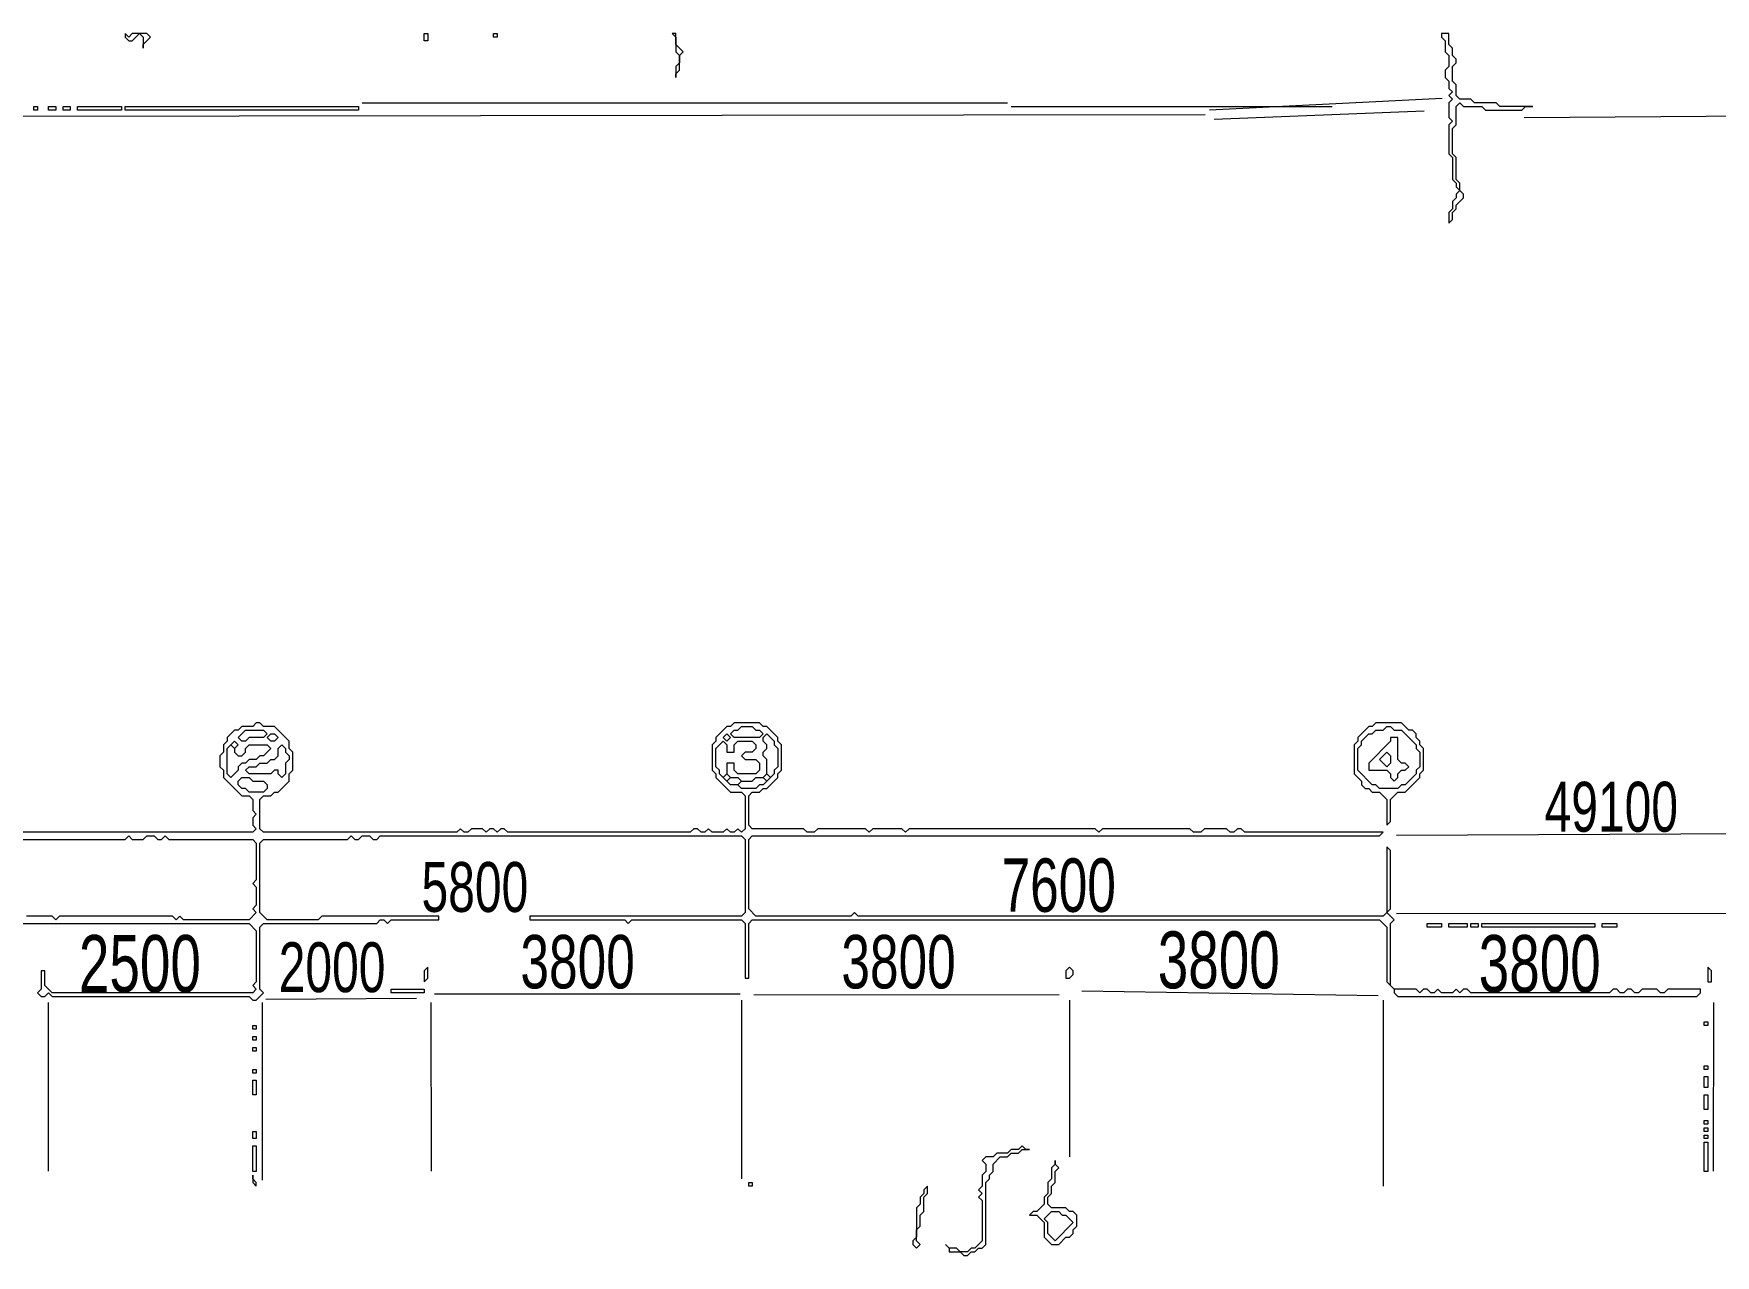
# Model space of a CAD drawing. Extents: x 10 to 1972, y 14 to 1392.
# Drawn here: x 486.9 to 948.1, y 1057 to 1392 of the extents above; entities that cross this region are included whole.
import ezdxf

# ---------------------------------------------------------------- set-up
doc = ezdxf.new("R2010")
doc.units = 0
for name, color, linetype, lineweight in [('OCR_TEXT', 6, 'Continuous', 0), ('TRACE_CURVE', 6, 'Continuous', 0), ('TRACE_STRAIGHT', 5, 'Continuous', 0), ('TRACE_TEXT_SYMBOL', 6, 'Continuous', 0)]:
    doc.layers.add(name, color=color, linetype=linetype, lineweight=lineweight)
doc.styles.add('wqy-unicode', font='wqy-unicode.lff')

msp = doc.modelspace()

# ---------------------------------------------------------------- linework, layer by layer
at = {"layer": 'TRACE_CURVE', "color": 6}
for points in [[(548, 1203), (547, 1202), (544, 1202), (543, 1201), (542, 1201), (540, 1199), (540, 1198), (539, 1197), (539, 1195), (538, 1194), (538, 1191), (539, 1190), (539, 1188), (544, 1183), (546, 1183), (547, 1182), (547, 1179), (548, 1178), (547, 1177), (547, 1175), (548, 1174), (547, 1173), (386, 1173)], [(603, 1173), (550, 1173), (549, 1174), (549, 1182), (550, 1183), (552, 1183), (553, 1184), (554, 1184), (557, 1187), (557, 1189), (558, 1190), (558, 1195), (557, 1196), (557, 1198), (553, 1202), (550, 1202), (549, 1203), (548, 1203)], [(726, 1173), (725, 1174), (717, 1174), (716, 1173), (715, 1174), (702, 1174), (701, 1173), (699, 1173), (698, 1174), (684, 1174), (683, 1175), (683, 1183), (684, 1184), (686, 1184), (687, 1185), (688, 1185), (691, 1188), (691, 1189), (692, 1190), (692, 1197), (691, 1198), (691, 1199), (688, 1202), (687, 1202), (686, 1203), (679, 1203), (678, 1202), (677, 1202), (674, 1199), (674, 1198), (673, 1197), (673, 1190), (674, 1189), (674, 1188), (678, 1184), (681, 1184), (682, 1183), (682, 1174), (681, 1173), (680, 1174), (679, 1173), (678, 1173), (677, 1174), (676, 1173), (673, 1173), (672, 1174), (671, 1173), (670, 1173), (669, 1174), (668, 1174), (667, 1173), (617, 1173), (616, 1174), (615, 1174), (614, 1173), (613, 1174), (612, 1174), (611, 1173), (610, 1174), (607, 1174), (606, 1173), (605, 1173), (604, 1174), (603, 1173)], [(384, 1171), (512, 1171), (513, 1172), (514, 1171), (517, 1171), (518, 1172), (520, 1172), (521, 1171), (522, 1171), (523, 1172), (524, 1171), (547, 1171), (548, 1170), (548, 1160), (547, 1159), (548, 1158), (548, 1153), (547, 1152), (548, 1151), (546, 1149), (528, 1149), (527, 1150), (526, 1149), (525, 1150), (494, 1150), (493, 1149), (492, 1150), (485, 1150)], [(548, 1130), (547, 1129), (492, 1129), (490, 1131), (490, 1135), (489, 1135), (489, 1130), (488, 1129), (489, 1128), (490, 1128), (491, 1129), (492, 1128), (546, 1128), (547, 1127), (548, 1127), (550, 1129), (549, 1130), (549, 1147), (550, 1148), (581, 1148), (582, 1149), (583, 1149), (584, 1148), (585, 1149), (598, 1149), (598, 1150), (566, 1150), (565, 1149), (551, 1149), (549, 1151), (549, 1170), (550, 1171), (573, 1171), (574, 1172), (575, 1171), (576, 1171), (577, 1172), (579, 1172), (580, 1171), (581, 1171), (582, 1172), (681, 1172), (682, 1171), (682, 1151), (681, 1150), (623, 1150), (623, 1149), (649, 1149), (650, 1148), (651, 1149), (681, 1149), (682, 1148), (682, 1133), (683, 1133), (683, 1148), (684, 1149), (856, 1149), (858, 1147), (858, 1132), (860, 1130), (860, 1129), (861, 1128), (943, 1128), (944, 1129)], [(944, 1129), (944, 1130), (935, 1130), (934, 1129), (933, 1129), (932, 1130), (928, 1130), (927, 1129), (926, 1129), (925, 1130), (924, 1130), (923, 1129), (922, 1129), (921, 1130), (920, 1130), (919, 1129), (881, 1129), (880, 1130), (879, 1130), (878, 1129), (877, 1130), (876, 1129), (873, 1129), (872, 1130), (871, 1129), (870, 1129), (869, 1130), (868, 1130), (867, 1129), (866, 1130), (860, 1130), (859, 1131), (859, 1148), (860, 1149), (858, 1151), (859, 1152), (859, 1168), (858, 1169), (858, 1151), (857, 1150), (713, 1150), (712, 1151), (711, 1150), (685, 1150), (683, 1152), (683, 1171), (684, 1172), (856, 1172), (857, 1173), (819, 1173), (818, 1174), (817, 1174), (816, 1173), (815, 1173), (814, 1174), (808, 1174), (807, 1173), (805, 1173), (804, 1174), (780, 1174), (779, 1173), (778, 1174), (727, 1174), (726, 1173)], [(470, 1148), (546, 1148), (548, 1146), (548, 1132), (547, 1131), (548, 1130)]]:
    msp.add_lwpolyline(points, dxfattribs=at)
for points in [[(545, 1201), (550, 1201), (551, 1200), (550, 1199), (546, 1199), (545, 1198), (544, 1198), (543, 1199)], [(551, 1199), (552, 1200), (553, 1200), (554, 1199), (553, 1198), (552, 1198)], [(676, 1199), (677, 1200), (678, 1199), (677, 1198)], [(680, 1201), (681, 1202), (684, 1202), (685, 1201), (686, 1201), (687, 1200), (686, 1199), (679, 1199), (678, 1200), (679, 1201)], [(687, 1199), (688, 1200), (690, 1198), (690, 1197), (691, 1196), (691, 1191), (690, 1190), (690, 1189), (689, 1188), (688, 1189), (688, 1193), (687, 1194), (687, 1195), (688, 1196), (688, 1197), (687, 1198)], [(540, 1196), (541, 1197), (542, 1196), (542, 1195), (543, 1194), (544, 1194), (545, 1195), (545, 1196), (546, 1197), (551, 1197), (552, 1196), (550, 1194), (549, 1194), (548, 1193), (546, 1193), (545, 1192), (544, 1192), (543, 1191), (543, 1190), (541, 1188), (540, 1189)], [(541, 1197), (542, 1198), (543, 1197), (542, 1196)], [(554, 1196), (555, 1197), (556, 1196), (556, 1195), (557, 1194), (557, 1193), (556, 1192), (556, 1189), (555, 1188), (554, 1189), (554, 1190), (553, 1190), (552, 1189), (546, 1189), (545, 1190), (546, 1191), (548, 1191), (549, 1192), (551, 1192), (552, 1193), (553, 1193), (554, 1194)], [(676, 1198), (677, 1197), (677, 1195), (679, 1195), (679, 1197), (680, 1198), (684, 1198), (685, 1197), (685, 1196), (684, 1195), (682, 1195), (681, 1194), (682, 1193), (685, 1193), (686, 1192), (686, 1190), (685, 1189), (680, 1189), (679, 1190), (679, 1192), (677, 1192), (677, 1189), (676, 1188), (675, 1189), (675, 1190), (674, 1191), (674, 1196)], [(543, 1187), (544, 1188), (546, 1188), (547, 1187), (550, 1187), (551, 1186), (551, 1185), (550, 1184), (546, 1184), (545, 1185), (544, 1185), (543, 1186)], [(676, 1188), (677, 1189), (678, 1188), (677, 1187)], [(677, 1187), (678, 1188), (680, 1188), (681, 1187), (680, 1186), (678, 1186)], [(684, 1187), (685, 1188), (687, 1188), (688, 1187), (687, 1186), (686, 1186), (685, 1185), (681, 1185), (680, 1186), (681, 1187)], [(687, 1188), (688, 1189), (689, 1188), (688, 1187)]]:
    msp.add_lwpolyline(points, close=True, dxfattribs=at)
at = {"layer": 'TRACE_STRAIGHT', "color": 5}
for p, q in [((809.39, 1371.11), (873.16, 1374.35)), ((375.62, 1369.21), (808.13, 1369.81)), ((577, 1373), (754, 1373)), ((755, 1372), (843, 1372)), ((810.59, 1368.58), (868.19, 1370.87)), ((895.61, 1368.98), (1093.13, 1370.54)), ((860.63, 1172.25), (1119.39, 1173.37)), ((860.62, 1150.74), (1055.63, 1150.99)), ((490.88, 1126.38), (490.95, 1080.12)), ((549.65, 1077.62), (549.7, 1126.37)), ((550.63, 1127.24), (591.88, 1127.5)), ((595.85, 1126.38), (595.95, 1080.12)), ((596.87, 1128.72), (680.62, 1128.69)), ((681, 1127), (681, 1078)), ((684.37, 1128.48), (768.13, 1128.52)), ((771, 1127), (771, 1084)), ((774.39, 1129.54), (855.63, 1128.25)), ((857, 1127), (857, 1076)), ((947.59, 1080.13), (947.61, 1126.37))]:
    msp.add_line(p, q, dxfattribs=at)
at = {"layer": 'TRACE_TEXT_SYMBOL', "color": 6}
for points in [[(512, 1392), (512, 1391), (513, 1390), (514, 1390), (516, 1392), (517, 1391), (517, 1388), (517, 1389), (519, 1391), (518, 1392), (514, 1392), (513, 1391)], [(594, 1392), (595, 1392), (595, 1390), (594, 1390)], [(613, 1392), (614, 1392), (614, 1391), (613, 1391)], [(662, 1392), (663, 1391), (663, 1387), (664, 1386), (664, 1384), (663, 1383), (663, 1380), (663, 1381), (664, 1382), (664, 1386), (665, 1387), (663, 1389), (663, 1392)], [(487, 1372), (488, 1372), (488, 1371), (487, 1371)], [(491, 1372), (493, 1372), (493, 1371), (491, 1371)], [(495, 1372), (497, 1372), (497, 1371), (495, 1371)], [(499, 1372), (511, 1372), (511, 1371), (499, 1371)], [(512, 1372), (576, 1372), (576, 1371), (512, 1371)], [(855, 1203), (854, 1202), (853, 1202), (850, 1199), (850, 1198), (849, 1197), (849, 1189), (851, 1187), (851, 1186), (852, 1185), (853, 1185), (854, 1184), (856, 1184), (858, 1182), (858, 1175), (859, 1176), (859, 1182), (861, 1184), (863, 1184), (867, 1188), (867, 1189), (868, 1190), (868, 1196), (867, 1197), (867, 1198), (866, 1199), (866, 1200), (865, 1201), (864, 1201), (862, 1203)], [(857, 1201), (858, 1202), (859, 1202), (860, 1201), (862, 1201), (866, 1197), (866, 1196), (867, 1195), (867, 1191), (866, 1190), (866, 1189), (863, 1186), (862, 1186), (861, 1185), (856, 1185), (855, 1186), (854, 1186), (850, 1190), (850, 1196), (851, 1197), (851, 1198), (853, 1200), (854, 1200), (855, 1201)], [(859, 1199), (859, 1198), (853, 1192), (853, 1190), (858, 1190), (859, 1189), (859, 1188), (860, 1187), (861, 1188), (861, 1189), (862, 1190), (863, 1190), (864, 1191), (863, 1192), (862, 1192), (861, 1193), (861, 1199)], [(858, 1195), (859, 1194), (859, 1192), (858, 1191), (856, 1193)], [(869, 1148), (873, 1148), (873, 1147), (869, 1147)], [(875, 1148), (880, 1148), (880, 1147), (875, 1147)], [(881, 1148), (883, 1148), (883, 1147), (881, 1147)], [(884, 1148), (915, 1148), (915, 1147), (884, 1147)], [(917, 1148), (921, 1148), (921, 1147), (917, 1147)], [(595, 1136), (594, 1135), (594, 1132), (595, 1133)], [(771, 1136), (770, 1135), (770, 1133), (771, 1133), (772, 1134), (772, 1135)], [(946, 1136), (946, 1132), (947, 1132), (947, 1135)], [(585, 1130), (594, 1130), (594, 1129), (585, 1129)], [(945, 1121), (946, 1121), (946, 1120), (945, 1120)], [(547, 1120), (548, 1120), (548, 1119), (547, 1119)], [(547, 1117), (548, 1117), (548, 1116), (547, 1116)], [(547, 1114), (548, 1114), (548, 1113), (547, 1113)], [(547, 1108), (548, 1108), (548, 1107), (547, 1107)], [(945, 1109), (946, 1109), (946, 1108), (945, 1108)], [(547, 1105), (548, 1105), (548, 1101), (547, 1101)], [(945, 1106), (946, 1106), (946, 1103), (945, 1103)], [(945, 1101), (946, 1101), (946, 1097), (945, 1097)], [(945, 1094), (946, 1094), (946, 1093), (945, 1093)], [(547, 1091), (548, 1091), (548, 1089), (547, 1089)], [(945, 1092), (946, 1092), (946, 1091), (945, 1091)], [(945, 1090), (946, 1090), (946, 1089), (945, 1089)], [(547, 1087), (548, 1087), (548, 1080), (547, 1080)], [(758, 1087), (757, 1086), (755, 1086), (754, 1085), (751, 1085), (750, 1084), (748, 1084), (747, 1083), (748, 1082), (748, 1080), (747, 1079), (747, 1076), (746, 1075), (747, 1074), (746, 1073), (747, 1072), (747, 1061), (745, 1059), (744, 1059), (743, 1058), (741, 1058), (740, 1059), (738, 1059), (737, 1060), (738, 1059), (738, 1058), (741, 1058), (742, 1057), (743, 1057), (744, 1058), (745, 1058), (746, 1059), (747, 1059), (748, 1060), (748, 1077), (749, 1078), (749, 1079), (750, 1080), (750, 1082), (752, 1084), (754, 1084), (755, 1085), (757, 1085), (758, 1086), (760, 1086), (759, 1086)], [(945, 1088), (946, 1088), (946, 1080), (945, 1080)], [(767, 1083), (767, 1082), (766, 1081), (766, 1078), (765, 1077), (765, 1074), (764, 1073), (764, 1071), (762, 1069), (761, 1069), (760, 1068), (762, 1068), (764, 1066), (764, 1062), (766, 1060), (768, 1060), (770, 1062), (771, 1062), (772, 1063), (772, 1064), (773, 1065), (773, 1068), (772, 1069), (771, 1069), (770, 1070), (766, 1070), (765, 1071), (765, 1073), (766, 1074), (766, 1076), (767, 1077), (767, 1080), (768, 1081), (767, 1082)], [(547, 1079), (547, 1077), (548, 1076), (548, 1077), (547, 1078)], [(683, 1077), (684, 1077), (684, 1076), (683, 1076)], [(732, 1076), (731, 1075), (731, 1074), (730, 1073), (730, 1071), (729, 1070), (729, 1062), (728, 1061), (728, 1060), (729, 1059), (730, 1060), (729, 1061), (729, 1064), (730, 1065), (730, 1068), (731, 1069), (731, 1073), (732, 1074)], [(766, 1069), (768, 1069), (769, 1068), (770, 1068), (772, 1066), (767, 1061), (765, 1063), (765, 1066), (764, 1067)]]:
    msp.add_lwpolyline(points, close=True, dxfattribs=at)
for points in [[(873, 1392), (873, 1391), (874, 1390), (874, 1387), (875, 1386), (875, 1383), (874, 1382), (874, 1380), (875, 1379), (875, 1377), (876, 1376), (875, 1375), (876, 1374), (875, 1373), (875, 1369), (876, 1368), (875, 1367), (875, 1359), (876, 1358), (876, 1352), (877, 1351), (877, 1350), (878, 1349), (877, 1348), (877, 1347), (876, 1346), (876, 1344), (875, 1343), (875, 1340), (876, 1341), (876, 1343), (877, 1344), (877, 1345), (879, 1347), (879, 1348), (878, 1349), (878, 1351), (877, 1352), (877, 1358), (876, 1359), (876, 1366), (877, 1367), (877, 1372), (878, 1373), (879, 1372), (884, 1372), (885, 1371), (895, 1371), (896, 1372), (898, 1372), (889, 1372), (888, 1373), (882, 1373), (881, 1374), (878, 1374), (877, 1375), (877, 1378), (876, 1379), (876, 1383), (877, 1384), (877, 1385), (876, 1386), (876, 1388), (875, 1389)], [(875, 1389), (875, 1392), (873, 1392)]]:
    msp.add_lwpolyline(points, dxfattribs=at)

# ---------------------------------------------------------------- texts
at = {"layer": 'OCR_TEXT', "color": 6, "style": 'wqy-unicode', "width": 0.72}
for s, height, p in [('49100', 13.666, (901.23, 1173.18)), ('5800', 13.666, (593.29, 1151.18)), ('7600', 14.642, (752.33, 1151.2)), ('2500', 15.618, (499.35, 1129.21)), ('3800', 14.642, (620.41, 1130.2)), ('3800', 14.642, (708.41, 1130.2)), ('3800', 15.618, (795.17, 1130.21)), ('3800', 15.618, (883.17, 1129.21)), ('2000', 13.666, (554.13, 1129.18))]:
    msp.add_text(s, height=height, dxfattribs=at).set_placement(p)

doc.saveas('drawing.dxf')
